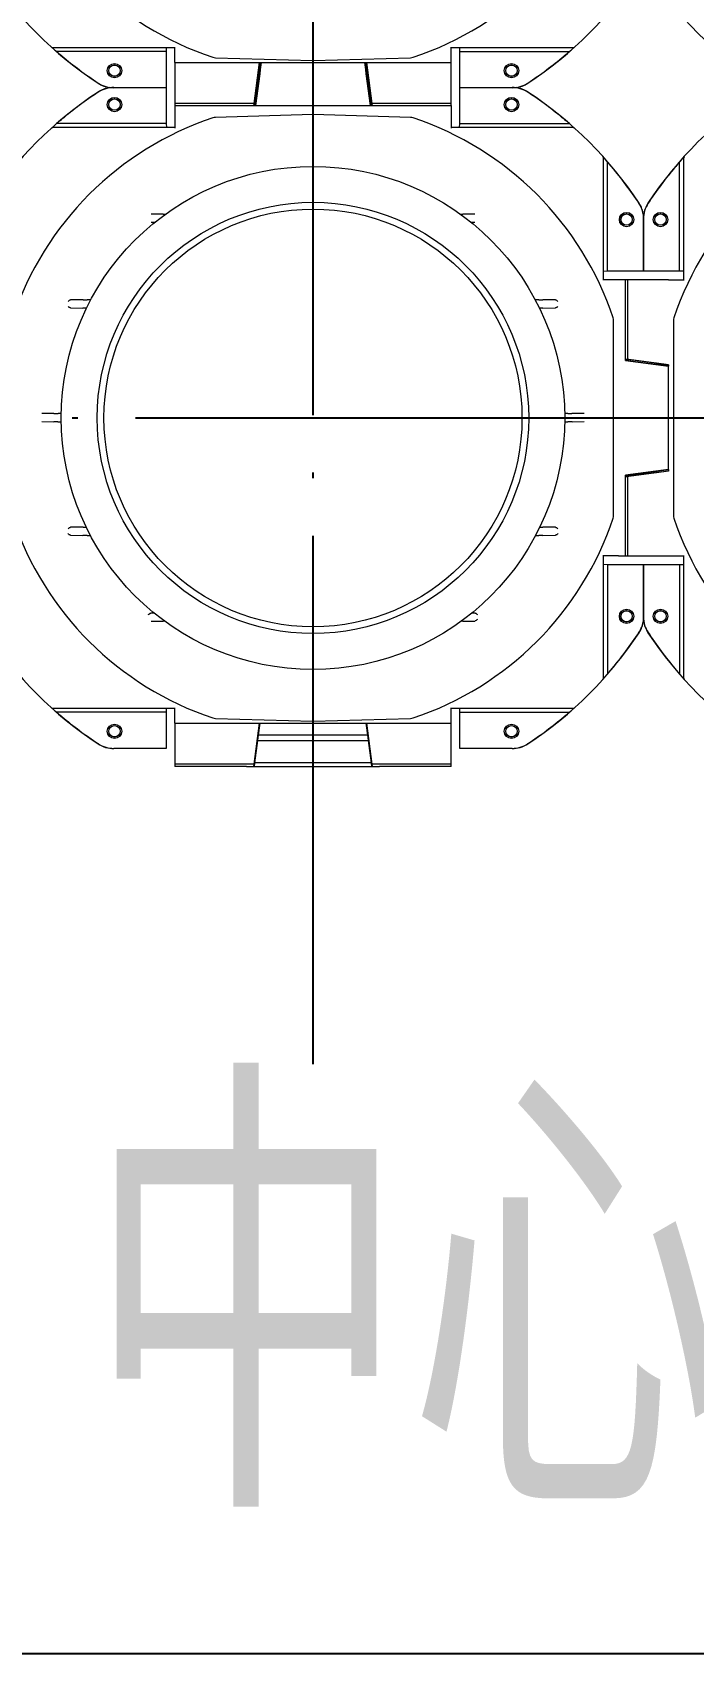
# Model space of a CAD drawing. Extents: x 3213259 to 3716512, y 332899 to 392399.
# Drawn here: x 3424527 to 3425217, y 370227 to 371919 of the extents above; entities that cross this region are included whole.
import ezdxf

# ---------------------------------------------------------------- set-up
doc = ezdxf.new("R2010")
doc.units = 0
doc.header["$LTSCALE"] = 1000
doc.header["$MEASUREMENT"] = 0
doc.linetypes.add('DOTE', pattern=[2.42, 2, -0.2, 0.02, -0.2])
doc.layers.add('DOTE', color=1, linetype='DOTE')
doc.layers.add('电气提资', color=6, linetype='Continuous')
doc.layers.add('Visible Edges(Roxtec)', color=7, linetype='Continuous', lineweight=18)
doc.styles.add('HZ', font='complex8.shx', dxfattribs={"width": 0.8, "bigfont": 'hztxt.shx'})

msp = doc.modelspace()

# ---------------------------------------------------------------- linework, layer by layer
msp.add_line((3422081.77, 370227.465), (3428625.723, 370227.465))
at = {"layer": 'DOTE', "ltscale": 0.3}
msp.add_line((3422456.723, 371516.865), (3428222.872, 371516.865), dxfattribs=at)
msp.add_lwpolyline([(3424819.911, 373571.864), (3424819.911, 370842.691)], dxfattribs=at)
at = {"layer": 'Visible Edges(Roxtec)'}
for p, q in [((3424548.08, 371903.265), (3424548.11, 371903.265)), ((3424548.11, 371903.265), (3424675.911, 371903.265)), ((3424666.911, 371903.185), (3424666.911, 371903.265)), ((3424666.911, 371903.185), (3424666.911, 371899.108)), ((3424675.911, 371887.849), (3424675.911, 371903.865)), ((3424963.911, 371887.849), (3424963.911, 371903.865)), ((3424963.911, 371903.265), (3425091.712, 371903.265)), ((3424972.911, 371903.265), (3424972.911, 371903.185)), ((3424972.911, 371899.108), (3424972.911, 371903.185)), ((3425091.712, 371903.265), (3425091.742, 371903.265)), ((3424666.911, 371899.108), (3424552.59, 371899.108)), ((3424666.911, 371899.108), (3424666.911, 371895.124)), ((3424666.911, 371895.124), (3424666.911, 371894.605)), ((3424666.911, 371894.605), (3424666.911, 371861.448)), ((3424675.911, 371887.849), (3424819.911, 371887.871)), ((3424675.911, 371887.849), (3424675.937, 371887.822)), ((3424675.937, 371887.822), (3424764.273, 371887.822)), ((3424675.937, 371887.822), (3424675.937, 371845.065)), ((3424718.184, 371892.727), (3424819.649, 371889.773)), ((3424758.572, 371845.065), (3424764.273, 371887.822)), ((3424760.055, 371842.86), (3424766.05, 371887.822)), ((3424764.411, 371887.665), (3424762.731, 371875.065)), ((3424764.273, 371887.822), (3424764.411, 371887.665)), ((3424764.411, 371887.665), (3424765.998, 371887.665)), ((3424764.911, 371880.465), (3424766.017, 371887.793)), ((3424819.911, 371887.871), (3424963.911, 371887.849)), ((3424820.173, 371889.773), (3424921.637, 371892.727)), ((3424873.771, 371887.822), (3424879.766, 371842.86)), ((3424873.805, 371887.793), (3424874.911, 371880.465)), ((3424873.824, 371887.665), (3424875.411, 371887.665)), ((3424875.411, 371887.665), (3424875.548, 371887.822)), ((3424877.091, 371875.065), (3424875.411, 371887.665)), ((3424875.548, 371887.822), (3424963.884, 371887.822)), ((3424875.548, 371887.822), (3424881.249, 371845.065)), ((3424963.911, 371887.849), (3424963.884, 371887.822)), ((3424963.884, 371845.065), (3424963.884, 371887.822)), ((3424972.911, 371895.124), (3424972.911, 371899.108)), ((3424972.911, 371899.108), (3425087.231, 371899.108)), ((3424972.911, 371894.605), (3424972.911, 371895.124)), ((3424972.911, 371861.448), (3424972.911, 371894.605)), ((3424761.958, 371869.665), (3424758.838, 371846.265)), ((3424764.364, 371875.965), (3424759.964, 371842.965)), ((3424762.731, 371875.065), (3424761.958, 371869.665)), ((3424761.958, 371869.665), (3424763.524, 371869.665)), ((3424764.244, 371875.065), (3424762.731, 371875.065)), ((3424764.911, 371880.465), (3424764.311, 371875.965)), ((3424764.311, 371875.965), (3424764.364, 371875.965)), ((3424875.511, 371875.965), (3424874.911, 371880.465)), ((3424875.458, 371875.965), (3424875.511, 371875.965)), ((3424879.858, 371842.965), (3424875.458, 371875.965)), ((3424877.091, 371875.065), (3424875.578, 371875.065)), ((3424876.298, 371869.665), (3424877.864, 371869.665)), ((3424877.864, 371869.665), (3424877.091, 371875.065)), ((3424880.984, 371846.265), (3424877.864, 371869.665)), ((3424612.323, 371861.682), (3424666.911, 371861.682)), ((3424666.911, 371861.448), (3424612.323, 371861.448)), ((3424666.911, 371861.682), (3424666.911, 371828.525)), ((3424972.911, 371828.525), (3424972.911, 371861.682)), ((3424972.911, 371861.682), (3425027.498, 371861.682)), ((3425027.498, 371861.448), (3424972.911, 371861.448)), ((3424675.911, 371842.834), (3424675.975, 371842.898)), ((3424675.911, 371842.834), (3424675.911, 371819.265)), ((3424675.911, 371842.834), (3424819.911, 371842.812)), ((3424758.572, 371845.065), (3424675.937, 371845.065)), ((3424675.937, 371845.065), (3424675.975, 371842.898)), ((3424819.649, 371833.357), (3424718.184, 371830.403)), ((3424758.322, 371842.898), (3424758.572, 371845.065)), ((3424758.398, 371842.965), (3424759.964, 371842.965)), ((3424758.838, 371846.265), (3424758.456, 371842.965)), ((3424760.404, 371846.265), (3424758.838, 371846.265)), ((3424759.964, 371842.965), (3424760.055, 371842.86)), ((3424760.055, 371842.86), (3424879.766, 371842.86)), ((3424819.911, 371842.812), (3424963.911, 371842.834)), ((3424921.637, 371830.403), (3424820.173, 371833.357)), ((3424880.984, 371846.265), (3424879.418, 371846.265)), ((3424879.766, 371842.86), (3424879.858, 371842.965)), ((3424879.858, 371842.965), (3424881.424, 371842.965)), ((3424881.365, 371842.965), (3424880.984, 371846.265)), ((3424881.249, 371845.065), (3424881.5, 371842.898)), ((3424963.884, 371845.065), (3424881.249, 371845.065)), ((3424963.846, 371842.898), (3424963.884, 371845.065)), ((3424963.911, 371842.834), (3424963.846, 371842.898)), ((3424963.911, 371842.834), (3424963.911, 371819.265)), ((3424548.11, 371819.865), (3424548.08, 371819.865)), ((3424675.911, 371819.865), (3424548.11, 371819.865)), ((3424666.911, 371824.022), (3424552.59, 371824.022)), ((3424666.911, 371828.525), (3424666.911, 371828.006)), ((3424666.911, 371828.006), (3424666.911, 371824.022)), ((3424666.911, 371824.022), (3424667.157, 371819.945)), ((3425091.712, 371819.865), (3424963.911, 371819.865)), ((3424972.664, 371819.945), (3424972.911, 371824.022)), ((3424972.911, 371828.006), (3424972.911, 371828.525)), ((3424972.911, 371824.022), (3424972.911, 371828.006)), ((3424972.911, 371824.022), (3425087.231, 371824.022)), ((3425091.742, 371819.865), (3425091.712, 371819.865)), ((3425122.911, 371788.673), (3425122.911, 371788.696)), ((3425122.911, 371660.867), (3425122.911, 371788.673)), ((3425127.068, 371669.865), (3425127.068, 371784.185)), ((3425202.154, 371669.865), (3425202.154, 371784.185)), ((3425206.311, 371788.696), (3425206.311, 371788.673)), ((3425206.311, 371788.673), (3425206.311, 371660.867)), ((3424651.1, 371721.147), (3424654.937, 371721.046)), ((3424663.595, 371729.629), (3424651.139, 371729.629)), ((3424663.595, 371729.629), (3424666.165, 371729.629)), ((3424973.656, 371729.629), (3424976.226, 371729.629)), ((3424988.683, 371729.629), (3424976.226, 371729.629)), ((3424984.884, 371721.046), (3424988.722, 371721.147)), ((3425164.494, 371669.865), (3425164.494, 371724.452)), ((3425164.727, 371724.452), (3425164.727, 371669.865)), ((3425127.068, 371669.865), (3425122.991, 371669.618)), ((3425131.051, 371669.865), (3425127.068, 371669.865)), ((3425131.571, 371669.865), (3425131.051, 371669.865)), ((3425164.727, 371669.865), (3425131.571, 371669.865)), ((3425197.651, 371669.865), (3425164.494, 371669.865)), ((3425198.17, 371669.865), (3425197.651, 371669.865)), ((3425202.154, 371669.865), (3425198.17, 371669.865)), ((3425206.23, 371669.865), (3425202.154, 371669.865)), ((3425206.23, 371669.865), (3425206.311, 371669.865)), ((3425138.511, 371660.865), (3425122.316, 371660.867)), ((3425145.906, 371660.865), (3425138.511, 371660.865)), ((3425145.906, 371576.72), (3425145.906, 371660.865)), ((3425145.906, 371660.865), (3425145.944, 371660.827)), ((3425148.111, 371660.865), (3425145.944, 371660.827)), ((3425190.711, 371660.865), (3425148.111, 371660.865)), ((3425148.111, 371578.045), (3425148.111, 371660.865)), ((3425190.711, 371660.865), (3425206.906, 371660.867)), ((3424567.102, 371631.747), (3424567.101, 371631.747)), ((3424567.102, 371631.747), (3424567.402, 371631.739)), ((3424567.441, 371640.023), (3424567.142, 371640.023)), ((3424567.402, 371631.739), (3424580.079, 371631.407)), ((3424580.118, 371640.023), (3424567.441, 371640.023)), ((3424583.674, 371631.313), (3424580.079, 371631.407)), ((3424580.118, 371640.023), (3424584.327, 371640.023)), ((3424588.095, 371640.023), (3424584.327, 371640.023)), ((3425055.495, 371640.023), (3425051.726, 371640.023)), ((3425055.495, 371640.023), (3425059.703, 371640.023)), ((3425059.742, 371631.407), (3425056.148, 371631.313)), ((3425072.38, 371640.023), (3425059.703, 371640.023)), ((3425059.742, 371631.407), (3425072.42, 371631.739)), ((3425072.68, 371640.023), (3425072.38, 371640.023)), ((3425072.42, 371631.739), (3425072.719, 371631.747)), ((3425072.72, 371631.747), (3425072.719, 371631.747)), ((3425133.411, 371415.274), (3425133.411, 371618.456)), ((3425195.811, 371618.456), (3425195.811, 371415.274)), ((3425145.944, 371578.296), (3425148.111, 371578.045)), ((3425146.011, 371578.219), (3425146.011, 371576.812)), ((3425146.011, 371576.812), (3425145.906, 371576.72)), ((3425145.906, 371576.72), (3425190.711, 371570.746)), ((3425149.311, 371577.779), (3425146.011, 371578.161)), ((3425179.011, 371572.412), (3425146.011, 371576.812)), ((3425148.111, 371578.045), (3425190.711, 371572.365)), ((3425149.311, 371576.372), (3425149.311, 371577.779)), ((3425172.711, 371574.659), (3425149.311, 371577.779)), ((3425172.711, 371574.659), (3425172.711, 371573.252)), ((3425178.111, 371573.886), (3425172.711, 371574.659)), ((3425190.554, 371572.227), (3425178.111, 371573.886)), ((3425178.111, 371572.532), (3425178.111, 371573.886)), ((3425179.011, 371572.465), (3425179.011, 371572.412)), ((3425183.511, 371571.865), (3425179.011, 371572.465)), ((3425190.679, 371570.783), (3425183.511, 371571.865)), ((3425190.711, 371572.365), (3425190.554, 371572.227)), ((3425190.554, 371572.227), (3425190.554, 371570.802)), ((3425190.711, 371461.365), (3425190.711, 371572.365)), ((3424537.226, 371513.158), (3424549.781, 371512.829)), ((3424549.82, 371521.365), (3424537.265, 371521.365)), ((3424553.989, 371512.719), (3424549.781, 371512.829)), ((3424549.82, 371521.365), (3424554.029, 371521.365)), ((3424553.989, 371512.719), (3424557.445, 371512.628)), ((3424557.449, 371521.365), (3424554.029, 371521.365)), ((3425085.793, 371521.365), (3425082.372, 371521.365)), ((3425082.377, 371512.628), (3425085.832, 371512.719)), ((3425085.793, 371521.365), (3425090.001, 371521.365)), ((3425090.041, 371512.829), (3425085.832, 371512.719)), ((3425102.556, 371521.365), (3425090.001, 371521.365)), ((3425090.041, 371512.829), (3425102.596, 371513.158)), ((3425190.711, 371462.983), (3425145.906, 371457.009)), ((3425146.011, 371456.918), (3425179.011, 371461.318)), ((3425190.711, 371461.365), (3425148.111, 371455.685)), ((3425172.711, 371460.478), (3425172.711, 371459.071)), ((3425172.711, 371459.071), (3425178.111, 371459.843)), ((3425178.111, 371459.843), (3425190.554, 371461.502)), ((3425178.111, 371459.843), (3425178.111, 371461.198)), ((3425179.011, 371461.265), (3425183.511, 371461.865)), ((3425179.011, 371461.318), (3425179.011, 371461.265)), ((3425183.511, 371461.865), (3425190.679, 371462.947)), ((3425190.554, 371462.928), (3425190.554, 371461.502)), ((3425190.554, 371461.502), (3425190.711, 371461.365)), ((3425145.906, 371372.865), (3425145.906, 371457.009)), ((3425145.906, 371457.009), (3425146.011, 371456.918)), ((3425148.111, 371455.685), (3425145.944, 371455.434)), ((3425146.011, 371456.918), (3425146.011, 371455.511)), ((3425146.011, 371455.569), (3425149.311, 371455.951)), ((3425148.111, 371372.865), (3425148.111, 371455.685)), ((3425149.311, 371455.951), (3425172.711, 371459.071)), ((3425149.311, 371455.951), (3425149.311, 371457.358)), ((3424567.102, 371394.557), (3424567.101, 371394.557)), ((3424567.102, 371394.557), (3424567.402, 371394.549)), ((3424567.441, 371402.707), (3424567.142, 371402.707)), ((3424567.402, 371394.549), (3424580.079, 371394.217)), ((3424580.118, 371402.707), (3424567.441, 371402.707)), ((3424584.288, 371394.107), (3424580.079, 371394.217)), ((3424580.118, 371402.707), (3424583.533, 371402.707)), ((3424584.288, 371394.107), (3424587.934, 371394.011)), ((3425051.887, 371394.011), (3425055.534, 371394.107)), ((3425059.742, 371394.217), (3425055.534, 371394.107)), ((3425056.288, 371402.707), (3425059.703, 371402.707)), ((3425072.38, 371402.707), (3425059.703, 371402.707)), ((3425059.742, 371394.217), (3425072.42, 371394.549)), ((3425072.68, 371402.707), (3425072.38, 371402.707)), ((3425072.42, 371394.549), (3425072.719, 371394.557)), ((3425072.72, 371394.557), (3425072.719, 371394.557)), ((3425138.511, 371372.865), (3425122.316, 371372.862)), ((3425122.911, 371245.057), (3425122.911, 371372.863)), ((3425122.991, 371364.111), (3425127.068, 371363.865)), ((3425127.068, 371363.865), (3425127.068, 371249.544)), ((3425127.068, 371363.865), (3425131.051, 371363.865)), ((3425131.051, 371363.865), (3425131.571, 371363.865)), ((3425131.571, 371363.865), (3425164.727, 371363.865)), ((3425138.511, 371372.865), (3425145.906, 371372.865)), ((3425145.944, 371372.903), (3425145.906, 371372.865)), ((3425145.944, 371372.903), (3425148.111, 371372.865)), ((3425148.111, 371372.865), (3425190.711, 371372.865)), ((3425164.494, 371309.277), (3425164.494, 371363.865)), ((3425164.494, 371363.865), (3425197.651, 371363.865)), ((3425164.727, 371363.865), (3425164.727, 371309.277)), ((3425190.711, 371372.865), (3425206.906, 371372.862)), ((3425197.651, 371363.865), (3425198.17, 371363.865)), ((3425198.17, 371363.865), (3425202.154, 371363.865)), ((3425202.154, 371363.865), (3425206.23, 371363.865)), ((3425202.154, 371363.865), (3425202.154, 371249.544)), ((3425206.311, 371363.865), (3425206.23, 371363.865)), ((3425206.311, 371372.863), (3425206.311, 371245.057)), ((3424651.101, 371313.101), (3424650.801, 371313.101)), ((3424654.422, 371313.101), (3424651.101, 371313.101)), ((3424988.721, 371313.101), (3424985.399, 371313.101)), ((3424989.02, 371313.101), (3424988.721, 371313.101)), ((3424651.1, 371304.963), (3424663.556, 371304.637)), ((3424665.496, 371304.586), (3424663.556, 371304.637)), ((3424976.266, 371304.637), (3424974.326, 371304.586)), ((3424976.266, 371304.637), (3424988.722, 371304.963)), ((3425122.911, 371245.034), (3425122.911, 371245.057)), ((3425206.311, 371245.057), (3425206.311, 371245.034)), ((3424548.08, 371213.865), (3424548.11, 371213.865)), ((3424548.11, 371213.865), (3424675.911, 371213.865)), ((3424666.911, 371209.708), (3424552.59, 371209.708)), ((3424666.911, 371213.785), (3424666.911, 371213.865)), ((3424666.911, 371213.785), (3424666.911, 371209.708)), ((3424666.911, 371209.708), (3424666.911, 371205.724)), ((3424675.911, 371198.449), (3424675.911, 371214.465)), ((3424963.911, 371198.449), (3424963.911, 371214.465)), ((3424963.911, 371213.865), (3425091.712, 371213.865)), ((3424972.911, 371213.865), (3424972.911, 371213.785)), ((3424972.911, 371209.708), (3424972.911, 371213.785)), ((3424972.911, 371205.724), (3424972.911, 371209.708)), ((3424972.911, 371209.708), (3425087.231, 371209.708)), ((3425091.712, 371213.865), (3425091.742, 371213.865)), ((3424666.911, 371205.724), (3424666.911, 371205.205)), ((3424666.911, 371205.205), (3424666.911, 371172.048)), ((3424675.911, 371198.449), (3424819.911, 371198.471)), ((3424675.911, 371198.449), (3424675.937, 371198.422)), ((3424675.937, 371198.422), (3424764.273, 371198.422)), ((3424675.937, 371198.422), (3424675.937, 371155.665)), ((3424718.184, 371203.327), (3424819.649, 371200.373)), ((3424758.572, 371155.665), (3424764.273, 371198.422)), ((3424764.411, 371198.265), (3424762.731, 371185.665)), ((3424764.273, 371198.422), (3424764.411, 371198.265)), ((3424764.411, 371198.265), (3424875.411, 371198.265)), ((3424819.911, 371198.471), (3424963.911, 371198.449)), ((3424820.173, 371200.373), (3424921.637, 371203.327)), ((3424875.411, 371198.265), (3424875.548, 371198.422)), ((3424877.091, 371185.665), (3424875.411, 371198.265)), ((3424875.548, 371198.422), (3424963.884, 371198.422)), ((3424875.548, 371198.422), (3424881.249, 371155.665)), ((3424963.911, 371198.449), (3424963.884, 371198.422)), ((3424963.884, 371155.665), (3424963.884, 371198.422)), ((3424972.911, 371205.205), (3424972.911, 371205.724)), ((3424972.911, 371172.048), (3424972.911, 371205.205)), ((3424761.958, 371180.265), (3424758.838, 371156.865)), ((3424762.731, 371185.665), (3424761.958, 371180.265)), ((3424761.958, 371180.265), (3424877.864, 371180.265)), ((3424877.091, 371185.665), (3424762.731, 371185.665)), ((3424877.864, 371180.265), (3424877.091, 371185.665)), ((3424880.984, 371156.865), (3424877.864, 371180.265)), ((3424666.911, 371172.048), (3424612.323, 371172.048)), ((3424666.911, 371171.865), (3424612.323, 371171.865)), ((3424666.911, 371171.865), (3424666.911, 371172.048)), ((3424758.572, 371155.665), (3424675.937, 371155.665)), ((3424675.937, 371155.665), (3424675.979, 371153.265)), ((3424758.295, 371153.265), (3424758.572, 371155.665)), ((3424758.838, 371156.865), (3424758.421, 371153.265)), ((3424880.984, 371156.865), (3424758.838, 371156.865)), ((3424881.4, 371153.265), (3424880.984, 371156.865)), ((3424881.249, 371155.665), (3424881.527, 371153.265)), ((3424963.884, 371155.665), (3424881.249, 371155.665)), ((3424963.842, 371153.265), (3424963.884, 371155.665)), ((3424972.911, 371172.048), (3424972.911, 371171.865)), ((3425027.498, 371172.048), (3424972.911, 371172.048)), ((3425027.498, 371171.865), (3424972.911, 371171.865)), ((3424750.611, 371153.265), (3424675.979, 371153.265)), ((3424750.611, 371153.265), (3424758.295, 371153.265)), ((3424758.295, 371153.265), (3424758.421, 371153.265)), ((3424758.421, 371153.265), (3424881.4, 371153.265)), ((3424881.4, 371153.265), (3424881.527, 371153.265)), ((3424881.527, 371153.265), (3424889.211, 371153.265)), ((3424963.842, 371153.265), (3424889.211, 371153.265))]:
    msp.add_line(p, q, dxfattribs=at)
for centre, radius in [((3424612.911, 371879.265), 7.5), ((3424612.911, 371879.265), 6), ((3424612.911, 371879.265), 5.88), ((3425026.911, 371879.265), 7.5), ((3425026.911, 371879.265), 6), ((3425026.911, 371879.265), 5.88), ((3424612.911, 371843.865), 7.5), ((3424612.911, 371843.865), 6), ((3424612.911, 371843.865), 5.88), ((3425026.911, 371843.865), 7.5), ((3425026.911, 371843.865), 6), ((3425026.911, 371843.865), 5.88), ((3424819.911, 371516.865), 262.5), ((3424819.911, 371516.865), 225), ((3424819.911, 371516.865), 217.95), ((3425146.911, 371723.865), 7.5), ((3425182.311, 371723.865), 7.5), ((3425146.911, 371723.865), 6), ((3425146.911, 371723.865), 5.88), ((3425182.311, 371723.865), 6), ((3425182.311, 371723.865), 5.88), ((3425146.911, 371309.865), 7.5), ((3425146.911, 371309.865), 6), ((3425146.911, 371309.865), 5.88), ((3425182.311, 371309.865), 7.5), ((3425182.311, 371309.865), 6), ((3425182.311, 371309.865), 5.88), ((3424612.911, 371189.865), 7.5), ((3424612.911, 371189.865), 6), ((3424612.911, 371189.865), 5.88), ((3425026.911, 371189.865), 7.5), ((3425026.911, 371189.865), 6), ((3425026.911, 371189.865), 5.88)]:
    msp.add_circle(centre, radius, dxfattribs=at)
for centre, radius, start, end in [((3424819.911, 372206.265), 330, 198.450374, 251.573396), ((3424819.911, 372206.265), 330, 288.426604, 341.549626), ((3425509.311, 372206.265), 330, 198.450374, 251.573396), ((3424819.911, 372206.265), 407.25, 213.385197, 236.614803), ((3424819.911, 372206.265), 407.25, 303.385197, 326.614803), ((3425509.311, 372206.265), 407.25, 213.385197, 236.614803), ((3424819.911, 372206.265), 407.067, 229.962582, 236.614803), ((3424718.446, 371901.723), 9, 251.573396, 268.33235), ((3424819.911, 371898.769), 9, 268.33235, 270.000003), ((3424819.911, 371898.769), 9, 270.000003, 271.66765), ((3424921.376, 371901.723), 9, 271.66765, 288.426604), ((3424819.911, 372206.265), 407.067, 303.385197, 310.037418), ((3424612.323, 371891.265), 30, 236.614803, 261.890386), ((3424612.323, 371891.265), 29.817, 236.614803, 270), ((3425027.498, 371891.265), 29.817, 270, 303.385197), ((3425027.498, 371891.265), 30, 278.109614, 303.385197), ((3424819.911, 371516.865), 407.25, 123.385197, 146.614803), ((3424819.911, 371516.865), 407.067, 123.385197, 130.037418), ((3424612.323, 371831.865), 30, 98.109614, 123.385197), ((3424612.323, 371831.865), 29.817, 90, 123.385197), ((3425027.498, 371831.865), 29.817, 56.614803, 90), ((3425027.498, 371831.865), 30, 56.614803, 81.890386), ((3424819.911, 371516.865), 407.067, 49.962582, 56.614803), ((3424819.911, 371516.865), 407.25, 33.385197, 56.614803), ((3425509.311, 371516.865), 407.25, 123.385197, 146.614803), ((3424819.911, 371824.361), 9, 89.999997, 91.66765), ((3424819.911, 371824.361), 9, 88.33235, 89.999997), ((3424819.911, 371516.865), 330, 108.426604, 161.549626), ((3424718.446, 371821.407), 9, 91.66765, 108.426604), ((3424921.376, 371821.407), 9, 71.573396, 88.33235), ((3424819.911, 371516.865), 330, 18.450374, 71.573396), ((3425509.311, 371516.865), 330, 108.426604, 161.549626), ((3424819.911, 371516.865), 407.067, 33.385197, 40.037418), ((3425509.311, 371516.865), 407.067, 139.962582, 146.614803), ((3425134.911, 371724.452), 29.817, 0, 33.385197), ((3425134.911, 371724.452), 30, 8.109614, 33.385197), ((3425194.311, 371724.452), 29.817, 146.614803, 180), ((3425194.311, 371724.452), 30, 146.614803, 171.890386), ((3425124.411, 371618.456), 9, 0, 18.450374), ((3425204.811, 371618.456), 9, 161.549626, 180), ((3424819.911, 371516.865), 330, 198.450374, 251.573396), ((3424819.911, 371516.865), 330, 288.426604, 341.549626), ((3425124.411, 371415.274), 9, 341.549626, 0), ((3425204.811, 371415.274), 9, 180, 198.450374), ((3425509.311, 371516.865), 330, 198.450374, 251.573396), ((3425134.911, 371309.277), 29.817, 326.614803, 0), ((3425194.311, 371309.277), 29.817, 180, 213.385197), ((3424819.911, 371516.865), 407.25, 213.385197, 236.614803), ((3424819.911, 371516.865), 407.25, 303.385197, 326.614803), ((3424819.911, 371516.865), 407.067, 319.962582, 326.614803), ((3425134.911, 371309.277), 30, 326.614803, 351.890386), ((3425194.311, 371309.277), 30, 188.109614, 213.385197), ((3425509.311, 371516.865), 407.25, 213.385197, 236.614803), ((3425509.311, 371516.865), 407.067, 213.385197, 220.037418), ((3424819.911, 371516.865), 407.067, 229.962582, 236.614803), ((3424718.446, 371212.323), 9, 251.573396, 268.33235), ((3424819.911, 371209.369), 9, 268.33235, 270.000003), ((3424819.911, 371209.369), 9, 270.000003, 271.66765), ((3424921.376, 371212.323), 9, 271.66765, 288.426604), ((3424819.911, 371516.865), 407.067, 303.385197, 310.037418), ((3424612.323, 371201.865), 30, 236.614803, 270), ((3424612.323, 371201.865), 29.817, 236.614803, 270), ((3425027.498, 371201.865), 29.817, 270, 303.385197), ((3425027.498, 371201.865), 30, 270, 303.385197)]:
    msp.add_arc(centre, radius, start, end, dxfattribs=at)
for centre, major_axis, ratio, start_param, end_param in [((3424548.774, 371902.643), (0.694, -0.622), 0.01147245, 3.12909074, 3.64277921), ((3424546.97, 371904.287), (1.14, -1.022), 0.00892803, 6.27322768, 6.29106289), ((3424819.911, 372194.224), (0, 398.27), 0.99954288, 2.39022938, 2.40534652), ((3424819.911, 372194.224), (0, 398.27), 0.99954288, 3.87783879, 3.89295593), ((3425091.048, 371902.643), (0.694, 0.622), 0.01147245, 5.78199869, 6.29568718), ((3425092.852, 371904.288), (1.141, 1.023), 0.00892647, 3.13371644, 3.15154848), ((3424819.911, 372218.868), (0, 416.86), 0.99954288, 2.44505528, 2.46008649), ((3424819.911, 372218.868), (0, 416.86), 0.99954288, 3.82309882, 3.83813003), ((3424548.774, 371820.487), (0.694, 0.622), 0.01147245, 2.64040606, 3.15409453), ((3424546.971, 371818.843), (1.139, 1.022), 0.00893066, 6.2753053, 6.29314582), ((3424819.911, 371528.906), (0, 398.27), 0.99954288, 0.73624613, 0.75136327), ((3424819.911, 371504.262), (0, 416.86), 0.99954288, 0.68150616, 0.69653738), ((3424667.147, 371820.465), (0.018, -0.6), 0.01743912, 5.75905913, 6.28265787), ((3424972.675, 371820.465), (0.018, 0.6), 0.01743912, 3.14212009, 3.6657188), ((3424819.911, 371504.262), (0, 416.86), 0.99954288, 5.58664793, 5.60167915), ((3424819.911, 371528.906), (0, 398.27), 0.99954288, 5.53182203, 5.54693917), ((3425091.048, 371820.487), (0.694, -0.622), 0.01147245, 6.27068339, 6.78437196), ((3425092.852, 371818.843), (1.14, -1.022), 0.00892843, 3.13163468, 3.14947062), ((3425123.533, 371788.002), (0.622, -0.694), 0.01147245, 2.64040606, 3.15409453), ((3424831.952, 371516.865), (398.27, 0), 0.99954288, 0.73624613, 0.75136327), ((3424807.308, 371516.865), (416.86, 0), 0.99954288, 0.68150616, 0.69653738), ((3425521.914, 371516.865), (416.86, 0), 0.99954288, 2.44505528, 2.46008649), ((3425497.27, 371516.865), (398.27, 0), 0.99954288, 2.39022938, 2.40534652), ((3425205.689, 371788.002), (0.622, 0.694), 0.01147245, 6.27068339, 6.7843719), ((3425123.511, 371669.629), (-0.6, -0.018), 0.01743912, 5.75905913, 6.28265788), ((3425123.511, 371364.101), (0.6, -0.018), 0.01743912, 3.14212008, 3.66571884), ((3425123.533, 371245.728), (0.622, 0.694), 0.01147245, 3.12909069, 3.6427792), ((3424831.952, 371516.865), (398.27, 0), 0.99954288, 5.53182203, 5.54693917), ((3424807.308, 371516.865), (416.86, 0), 0.99954288, 5.58664793, 5.60167915), ((3425521.914, 371516.865), (416.86, 0), 0.99954288, 3.82309882, 3.83813003), ((3425497.27, 371516.865), (398.27, 0), 0.99954288, 3.87783879, 3.89295593), ((3425205.689, 371245.728), (0.622, -0.694), 0.01147245, 5.78199863, 6.29568718), ((3424548.774, 371213.243), (0.694, -0.622), 0.01147245, 3.12909087, 3.64277934), ((3424546.97, 371214.887), (1.14, -1.022), 0.00892803, 6.27322768, 6.29106289), ((3424819.911, 371504.824), (0, 398.27), 0.99954288, 2.39022938, 2.40534652), ((3424819.911, 371529.468), (0, 416.86), 0.99954288, 2.44505528, 2.46008649), ((3424819.911, 371529.468), (0, 416.86), 0.99954288, 3.82309882, 3.83813003), ((3424819.911, 371504.824), (0, 398.27), 0.99954288, 3.87783879, 3.89295593), ((3425091.048, 371213.243), (0.694, 0.622), 0.01147245, 5.78199867, 6.29568725), ((3425092.852, 371214.888), (1.141, 1.023), 0.00892647, 3.13371644, 3.15154852)]:
    msp.add_ellipse(centre, major_axis=major_axis, ratio=ratio, start_param=start_param, end_param=end_param, dxfattribs=at)
for points, knots in [([(3424548.11, 371903.265), (3424548.11, 371903.266), (3424548.114, 371903.277), (3424548.129, 371903.314), (3424548.139, 371903.341), (3424548.162, 371903.406), (3424548.18, 371903.46), (3424548.232, 371903.595), (3424548.252, 371903.646), (3424548.293, 371903.75), (3424548.313, 371903.805), (3424548.334, 371903.862), (3424548.334, 371903.863), (3424548.335, 371903.865)], [-0.047196533, -0.047196533, -0.047196533, -0.047196533, -0.0349964202, -0.0349964202, -0.0226538962, -0.0226538962, -0.0116623451, -0.0116623451, -0.0058735568, -0.0058735568, 0, 0, 0.0001553249, 0.0001553249, 0.0001553249, 0.0001553249]), ([(3425091.487, 371903.865), (3425091.487, 371903.863), (3425091.488, 371903.862), (3425091.508, 371903.805), (3425091.529, 371903.75), (3425091.569, 371903.646), (3425091.589, 371903.596), (3425091.641, 371903.46), (3425091.659, 371903.406), (3425091.683, 371903.341), (3425091.693, 371903.314), (3425091.707, 371903.277), (3425091.711, 371903.266), (3425091.711, 371903.265)], [-0.0231312, -0.0231312, -0.0231312, -0.0231312, -0.0230553436, -0.0230553436, -0.0201869941, -0.0201869941, -0.017360303, -0.017360303, -0.0119908105, -0.0119908105, -0.0059605972, -0.0059605972, 0, 0, 0, 0]), ([(3424558.05, 371894.605), (3424558.047, 371894.607), (3424558.043, 371894.61), (3424557.948, 371894.69), (3424557.848, 371894.774), (3424557.657, 371894.933), (3424557.566, 371895.008), (3424557.469, 371895.088), (3424557.446, 371895.107), (3424557.424, 371895.124)], [0.1165772341, 0.1165772341, 0.1165772341, 0.1165772341, 0.1169914965, 0.1169914965, 0.1290440038, 0.1290440038, 0.1410965112, 0.1410965112, 0.1449615757, 0.1449615757, 0.1449615757, 0.1449615757]), ([(3425082.397, 371895.124), (3425082.376, 371895.107), (3425082.352, 371895.088), (3425082.255, 371895.008), (3425082.165, 371894.933), (3425081.974, 371894.774), (3425081.874, 371894.69), (3425081.778, 371894.61), (3425081.775, 371894.607), (3425081.772, 371894.605)], [0.0891409818, 0.0891409818, 0.0891409818, 0.0891409818, 0.0930060462, 0.0930060462, 0.1050585536, 0.1050585536, 0.117111061, 0.117111061, 0.1175253233, 0.1175253233, 0.1175253233, 0.1175253233]), ([(3424548.335, 371819.265), (3424548.334, 371819.266), (3424548.334, 371819.268), (3424548.313, 371819.325), (3424548.293, 371819.379), (3424548.252, 371819.484), (3424548.232, 371819.534), (3424548.18, 371819.67), (3424548.162, 371819.724), (3424548.139, 371819.789), (3424548.129, 371819.816), (3424548.114, 371819.853), (3424548.11, 371819.863), (3424548.11, 371819.865)], [-0.0231304836, -0.0231304836, -0.0231304836, -0.0231304836, -0.0230546101, -0.0230546101, -0.0201864628, -0.0201864628, -0.0173596955, -0.0173596955, -0.0119903355, -0.0119903355, -0.0059603634, -0.0059603634, 0, 0, 0, 0]), ([(3424557.424, 371828.006), (3424557.446, 371828.023), (3424557.469, 371828.042), (3424557.566, 371828.122), (3424557.657, 371828.197), (3424557.848, 371828.356), (3424557.948, 371828.44), (3424558.043, 371828.52), (3424558.047, 371828.522), (3424558.05, 371828.525)], [0.0891409818, 0.0891409818, 0.0891409818, 0.0891409818, 0.0930060462, 0.0930060462, 0.1050585536, 0.1050585536, 0.117111061, 0.117111061, 0.1175253233, 0.1175253233, 0.1175253233, 0.1175253233]), ([(3425081.772, 371828.525), (3425081.775, 371828.522), (3425081.778, 371828.52), (3425081.874, 371828.44), (3425081.974, 371828.356), (3425082.165, 371828.197), (3425082.255, 371828.122), (3425082.352, 371828.042), (3425082.376, 371828.023), (3425082.397, 371828.006)], [0.0385004422, 0.0385004422, 0.0385004422, 0.0385004422, 0.0389147045, 0.0389147045, 0.0509672119, 0.0509672119, 0.0630197192, 0.0630197192, 0.0668847837, 0.0668847837, 0.0668847837, 0.0668847837]), ([(3425091.711, 371819.865), (3425091.711, 371819.863), (3425091.707, 371819.853), (3425091.693, 371819.816), (3425091.683, 371819.789), (3425091.659, 371819.724), (3425091.641, 371819.67), (3425091.589, 371819.534), (3425091.569, 371819.484), (3425091.529, 371819.379), (3425091.508, 371819.325), (3425091.488, 371819.268), (3425091.487, 371819.266), (3425091.487, 371819.265)], [-0.0471877408, -0.0471877408, -0.0471877408, -0.0471877408, -0.0349898101, -0.0349898101, -0.0226494841, -0.0226494841, -0.0116600589, -0.0116600589, -0.0058726894, -0.0058726894, 0, 0, 0.0001552562, 0.0001552562, 0.0001552562, 0.0001552562]), ([(3425122.316, 371788.443), (3425122.317, 371788.443), (3425122.319, 371788.444), (3425122.376, 371788.464), (3425122.43, 371788.485), (3425122.535, 371788.526), (3425122.585, 371788.546), (3425122.719, 371788.598), (3425122.773, 371788.617), (3425122.837, 371788.641), (3425122.864, 371788.652), (3425122.9, 371788.667), (3425122.91, 371788.672), (3425122.911, 371788.673)], [-0.0231157801, -0.0231157801, -0.0231157801, -0.0231157801, -0.0230399588, -0.0230399588, -0.0201725462, -0.0201725462, -0.0173465768, -0.0173465768, -0.0119779993, -0.0119779993, -0.0059542023, -0.0059542023, 0, 0, 0, 0]), ([(3425122.911, 371788.673), (3425122.911, 371788.673), (3425122.911, 371788.673), (3425122.911, 371788.673), (3425122.911, 371788.673), (3425122.911, 371788.673)], [0.075897875308, 0.075897875308, 0.075897875308, 0.075897875308, 0.075942466203, 0.075942466203, 0.07620234844, 0.07620234844, 0.07620234844, 0.07620234844]), ([(3425206.311, 371788.673), (3425206.311, 371788.673), (3425206.311, 371788.673), (3425206.311, 371788.673), (3425206.311, 371788.673), (3425206.311, 371788.673)], [-0.07620234844, -0.07620234844, -0.07620234844, -0.07620234844, -0.075942466203, -0.075942466203, -0.075897875308, -0.075897875308, -0.075897875308, -0.075897875308]), ([(3425206.311, 371788.673), (3425206.312, 371788.672), (3425206.322, 371788.667), (3425206.358, 371788.652), (3425206.385, 371788.641), (3425206.448, 371788.617), (3425206.502, 371788.598), (3425206.637, 371788.546), (3425206.687, 371788.526), (3425206.791, 371788.485), (3425206.846, 371788.464), (3425206.903, 371788.444), (3425206.904, 371788.443), (3425206.906, 371788.443)], [-0.04716655, -0.04716655, -0.04716655, -0.04716655, -0.0349772371, -0.0349772371, -0.0226454418, -0.0226454418, -0.0116551681, -0.0116551681, -0.005870289, -0.005870289, 0, 0, 0.0001551788, 0.0001551788, 0.0001551788, 0.0001551788]), ([(3425131.051, 371779.351), (3425131.069, 371779.33), (3425131.088, 371779.307), (3425131.168, 371779.209), (3425131.243, 371779.119), (3425131.402, 371778.928), (3425131.485, 371778.828), (3425131.566, 371778.732), (3425131.568, 371778.729), (3425131.571, 371778.726)], [-0.0668847837, -0.0668847837, -0.0668847837, -0.0668847837, -0.0630197192, -0.0630197192, -0.0509672119, -0.0509672119, -0.0389147045, -0.0389147045, -0.0385004422, -0.0385004422, -0.0385004422, -0.0385004422]), ([(3425197.651, 371778.726), (3425197.653, 371778.729), (3425197.656, 371778.732), (3425197.736, 371778.828), (3425197.82, 371778.928), (3425197.979, 371779.119), (3425198.054, 371779.209), (3425198.134, 371779.307), (3425198.153, 371779.33), (3425198.17, 371779.351)], [-0.0394485314, -0.0394485314, -0.0394485314, -0.0394485314, -0.039034269, -0.039034269, -0.0269817617, -0.0269817617, -0.0149292543, -0.0149292543, -0.0110641898, -0.0110641898, -0.0110641898, -0.0110641898]), ([(3424564.544, 371638.523), (3424564.959, 371638.938), (3424565.467, 371639.429), (3424566.321, 371639.888), (3424566.76, 371640.023), (3424567.142, 371640.023)], [-0.3497791429, -0.3497791429, -0.3497791429, -0.3497791429, -0.2909977333, -0.2909977333, -0.25276612, -0.25276612, -0.25276612, -0.25276612]), ([(3424567.102, 371631.747), (3424566.819, 371631.754), (3424566.518, 371631.824), (3424565.903, 371632.099), (3424565.642, 371632.283), (3424565.103, 371632.727), (3424564.815, 371633.03), (3424564.548, 371633.309), (3424564.546, 371633.311), (3424564.544, 371633.314)], [-0.0910255589, -0.0910255589, -0.0910255589, -0.0910255589, -0.0649303492, -0.0649303492, -0.0382878138, -0.0382878138, 0, 0, 0.0003347563, 0.0003347563, 0.0003347563, 0.0003347563]), ([(3425072.68, 371640.023), (3425073.062, 371640.023), (3425073.501, 371639.888), (3425074.355, 371639.429), (3425074.862, 371638.938), (3425075.278, 371638.523)], [-0.0970130228, -0.0970130228, -0.0970130228, -0.0970130228, -0.0587814096, -0.0587814096, 0, 0, 0, 0]), ([(3425075.278, 371633.314), (3425075.275, 371633.311), (3425075.273, 371633.309), (3425075.006, 371633.03), (3425074.719, 371632.727), (3425074.18, 371632.283), (3425073.918, 371632.099), (3425073.303, 371631.824), (3425073.002, 371631.754), (3425072.719, 371631.747)], [-0.0984733688, -0.0984733688, -0.0984733688, -0.0984733688, -0.0981125494, -0.0981125494, -0.0568437557, -0.0568437557, -0.0281269084, -0.0281269084, 0, 0, 0, 0]), ([(3424564.544, 371401.207), (3424564.959, 371401.623), (3424565.467, 371402.113), (3424566.321, 371402.573), (3424566.76, 371402.707), (3424567.142, 371402.707)], [-0.3497791429, -0.3497791429, -0.3497791429, -0.3497791429, -0.2909977333, -0.2909977333, -0.25276612, -0.25276612, -0.25276612, -0.25276612]), ([(3424567.102, 371394.557), (3424566.819, 371394.564), (3424566.518, 371394.634), (3424565.903, 371394.909), (3424565.642, 371395.093), (3424565.103, 371395.537), (3424564.815, 371395.84), (3424564.548, 371396.119), (3424564.546, 371396.121), (3424564.544, 371396.124)], [-0.0910228015, -0.0910228015, -0.0910228015, -0.0910228015, -0.0649281913, -0.0649281913, -0.0382867783, -0.0382867783, 0, 0, 0.0003347701, 0.0003347701, 0.0003347701, 0.0003347701]), ([(3425072.68, 371402.707), (3425073.062, 371402.707), (3425073.501, 371402.573), (3425074.355, 371402.113), (3425074.862, 371401.623), (3425075.278, 371401.207)], [-0.0970130228, -0.0970130228, -0.0970130228, -0.0970130228, -0.0587814096, -0.0587814096, 0, 0, 0, 0]), ([(3425075.278, 371396.124), (3425075.275, 371396.121), (3425075.273, 371396.119), (3425075.006, 371395.84), (3425074.719, 371395.537), (3425074.18, 371395.093), (3425073.918, 371394.909), (3425073.303, 371394.634), (3425073.002, 371394.564), (3425072.719, 371394.557)], [-0.0984724801, -0.0984724801, -0.0984724801, -0.0984724801, -0.0981116378, -0.0981116378, -0.0568430941, -0.0568430941, -0.0281268533, -0.0281268533, 0, 0, 0, 0]), ([(3424648.203, 371311.601), (3424648.619, 371312.017), (3424649.126, 371312.507), (3424649.98, 371312.966), (3424650.419, 371313.101), (3424650.801, 371313.101)], [-0.3497791429, -0.3497791429, -0.3497791429, -0.3497791429, -0.2909977333, -0.2909977333, -0.25276612, -0.25276612, -0.25276612, -0.25276612]), ([(3424989.02, 371313.101), (3424989.403, 371313.101), (3424989.841, 371312.966), (3424990.695, 371312.507), (3424991.203, 371312.017), (3424991.618, 371311.601)], [-0.0970130228, -0.0970130228, -0.0970130228, -0.0970130228, -0.0587814096, -0.0587814096, 0, 0, 0, 0]), ([(3424991.618, 371306.539), (3424991.615, 371306.538), (3424991.613, 371306.536), (3424991.11, 371306.27), (3424990.484, 371305.874), (3424989.823, 371305.326), (3424989.411, 371305.099), (3424989.127, 371305.023)], [-0.000254442, -0.000254442, -0.000254442, -0.000254442, 0, 0, 0.045046464, 0.067569696, 0.11261616, 0.11261616, 0.11261616, 0.11261616]), ([(3425122.911, 371245.057), (3425122.91, 371245.058), (3425122.9, 371245.063), (3425122.864, 371245.078), (3425122.837, 371245.089), (3425122.773, 371245.113), (3425122.719, 371245.132), (3425122.585, 371245.184), (3425122.535, 371245.204), (3425122.43, 371245.245), (3425122.376, 371245.266), (3425122.319, 371245.286), (3425122.317, 371245.286), (3425122.316, 371245.287)], [-0.0471753675, -0.0471753675, -0.0471753675, -0.0471753675, -0.034983867, -0.034983867, -0.022649868, -0.022649868, -0.0116574606, -0.0116574606, -0.0058711587, -0.0058711587, 0, 0, 0.0001552476, 0.0001552476, 0.0001552476, 0.0001552476]), ([(3425122.911, 371245.057), (3425122.911, 371245.057), (3425122.911, 371245.057), (3425122.911, 371245.057), (3425122.911, 371245.057), (3425122.911, 371245.057)], [-0.07620234844, -0.07620234844, -0.07620234844, -0.07620234844, -0.075942466203, -0.075942466203, -0.075897875308, -0.075897875308, -0.075897875308, -0.075897875308]), ([(3425131.571, 371255.004), (3425131.568, 371255.001), (3425131.566, 371254.998), (3425131.485, 371254.902), (3425131.402, 371254.802), (3425131.243, 371254.611), (3425131.168, 371254.521), (3425131.088, 371254.423), (3425131.069, 371254.4), (3425131.051, 371254.379)], [-0.0394485314, -0.0394485314, -0.0394485314, -0.0394485314, -0.039034269, -0.039034269, -0.0269817617, -0.0269817617, -0.0149292543, -0.0149292543, -0.0110641898, -0.0110641898, -0.0110641898, -0.0110641898]), ([(3425198.17, 371254.379), (3425198.153, 371254.4), (3425198.134, 371254.423), (3425198.054, 371254.521), (3425197.979, 371254.611), (3425197.82, 371254.802), (3425197.736, 371254.902), (3425197.656, 371254.998), (3425197.653, 371255.001), (3425197.651, 371255.004)], [-0.0668847837, -0.0668847837, -0.0668847837, -0.0668847837, -0.0630197192, -0.0630197192, -0.0509672119, -0.0509672119, -0.0389147045, -0.0389147045, -0.0385004422, -0.0385004422, -0.0385004422, -0.0385004422]), ([(3425206.906, 371245.287), (3425206.904, 371245.286), (3425206.903, 371245.286), (3425206.846, 371245.266), (3425206.791, 371245.245), (3425206.687, 371245.204), (3425206.637, 371245.184), (3425206.502, 371245.132), (3425206.448, 371245.113), (3425206.385, 371245.089), (3425206.358, 371245.078), (3425206.322, 371245.063), (3425206.312, 371245.058), (3425206.311, 371245.057)], [-0.0231164968, -0.0231164968, -0.0231164968, -0.0231164968, -0.0230406926, -0.0230406926, -0.0201730772, -0.0201730772, -0.0173471843, -0.0173471843, -0.0119784745, -0.0119784745, -0.0059544362, -0.0059544362, 0, 0, 0, 0]), ([(3425206.311, 371245.057), (3425206.311, 371245.057), (3425206.311, 371245.057), (3425206.311, 371245.057), (3425206.311, 371245.057), (3425206.311, 371245.057)], [0.075897875308, 0.075897875308, 0.075897875308, 0.075897875308, 0.075942466203, 0.075942466203, 0.07620234844, 0.07620234844, 0.07620234844, 0.07620234844]), ([(3424548.11, 371213.865), (3424548.11, 371213.866), (3424548.114, 371213.877), (3424548.129, 371213.914), (3424548.139, 371213.941), (3424548.162, 371214.006), (3424548.18, 371214.06), (3424548.232, 371214.195), (3424548.252, 371214.246), (3424548.293, 371214.35), (3424548.313, 371214.405), (3424548.334, 371214.462), (3424548.334, 371214.463), (3424548.335, 371214.465)], [-0.047196533, -0.047196533, -0.047196533, -0.047196533, -0.0349964202, -0.0349964202, -0.0226538962, -0.0226538962, -0.0116623451, -0.0116623451, -0.0058735568, -0.0058735568, 0, 0, 0.0001553249, 0.0001553249, 0.0001553249, 0.0001553249]), ([(3425091.487, 371214.465), (3425091.487, 371214.463), (3425091.488, 371214.462), (3425091.508, 371214.405), (3425091.529, 371214.35), (3425091.569, 371214.246), (3425091.589, 371214.196), (3425091.641, 371214.06), (3425091.659, 371214.006), (3425091.683, 371213.941), (3425091.693, 371213.914), (3425091.707, 371213.877), (3425091.711, 371213.866), (3425091.711, 371213.865)], [-0.0231312, -0.0231312, -0.0231312, -0.0231312, -0.0230553436, -0.0230553436, -0.0201869941, -0.0201869941, -0.017360303, -0.017360303, -0.0119908105, -0.0119908105, -0.0059605972, -0.0059605972, 0, 0, 0, 0]), ([(3424558.05, 371205.205), (3424558.047, 371205.207), (3424558.043, 371205.21), (3424557.948, 371205.29), (3424557.848, 371205.374), (3424557.657, 371205.533), (3424557.566, 371205.608), (3424557.469, 371205.688), (3424557.446, 371205.707), (3424557.424, 371205.724)], [0.1165772341, 0.1165772341, 0.1165772341, 0.1165772341, 0.1169914965, 0.1169914965, 0.1290440038, 0.1290440038, 0.1410965112, 0.1410965112, 0.1449615757, 0.1449615757, 0.1449615757, 0.1449615757]), ([(3425082.397, 371205.724), (3425082.376, 371205.707), (3425082.352, 371205.688), (3425082.255, 371205.608), (3425082.165, 371205.533), (3425081.974, 371205.374), (3425081.874, 371205.29), (3425081.778, 371205.21), (3425081.775, 371205.207), (3425081.772, 371205.205)], [0.0891409818, 0.0891409818, 0.0891409818, 0.0891409818, 0.0930060462, 0.0930060462, 0.1050585536, 0.1050585536, 0.117111061, 0.117111061, 0.1175253233, 0.1175253233, 0.1175253233, 0.1175253233])]:
    msp.add_open_spline(points, degree=3, knots=knots, dxfattribs=at)

# ---------------------------------------------------------------- texts
at = {"layer": '电气提资', "color": 0, "style": 'HZ', "width": 0.8}
msp.add_text('中心位置', height=420, dxfattribs=at).set_placement((3424582.823, 370380.378))

doc.saveas('drawing.dxf')
